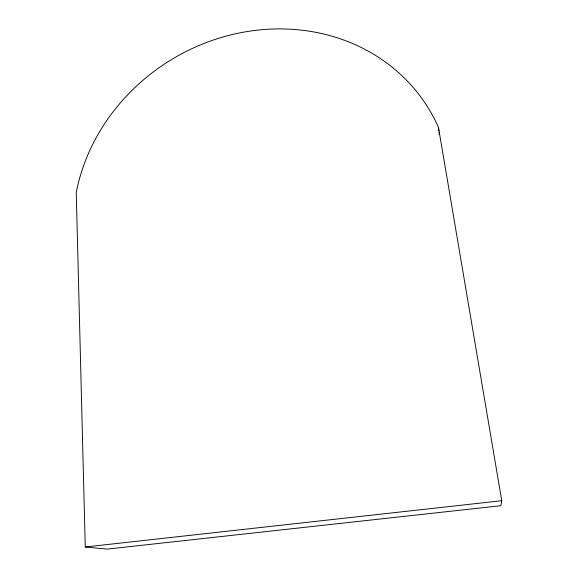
<?xml version="1.0" encoding="UTF-8"?>
<svg xmlns="http://www.w3.org/2000/svg" width="578" height="578" viewBox="0 0 578 578"><rect width="100%" height="100%" fill="white"/><g stroke="black" fill="none" stroke-linecap="round" stroke-linejoin="round"><path stroke-width="0.87" d="M501.755 500.707L500.83 505.714L107.219 549.1L85.262 546.983L76.245 192.445A194.504 175.799 -31.3 0 1 243.974 32.093A194.504 175.799 -31.3 0 1 438.485 127.478L501.755 500.707L85.262 546.983M438.485 127.478L438.854 130.989M439.034 132.745L439.215 134.501"/></g></svg>
